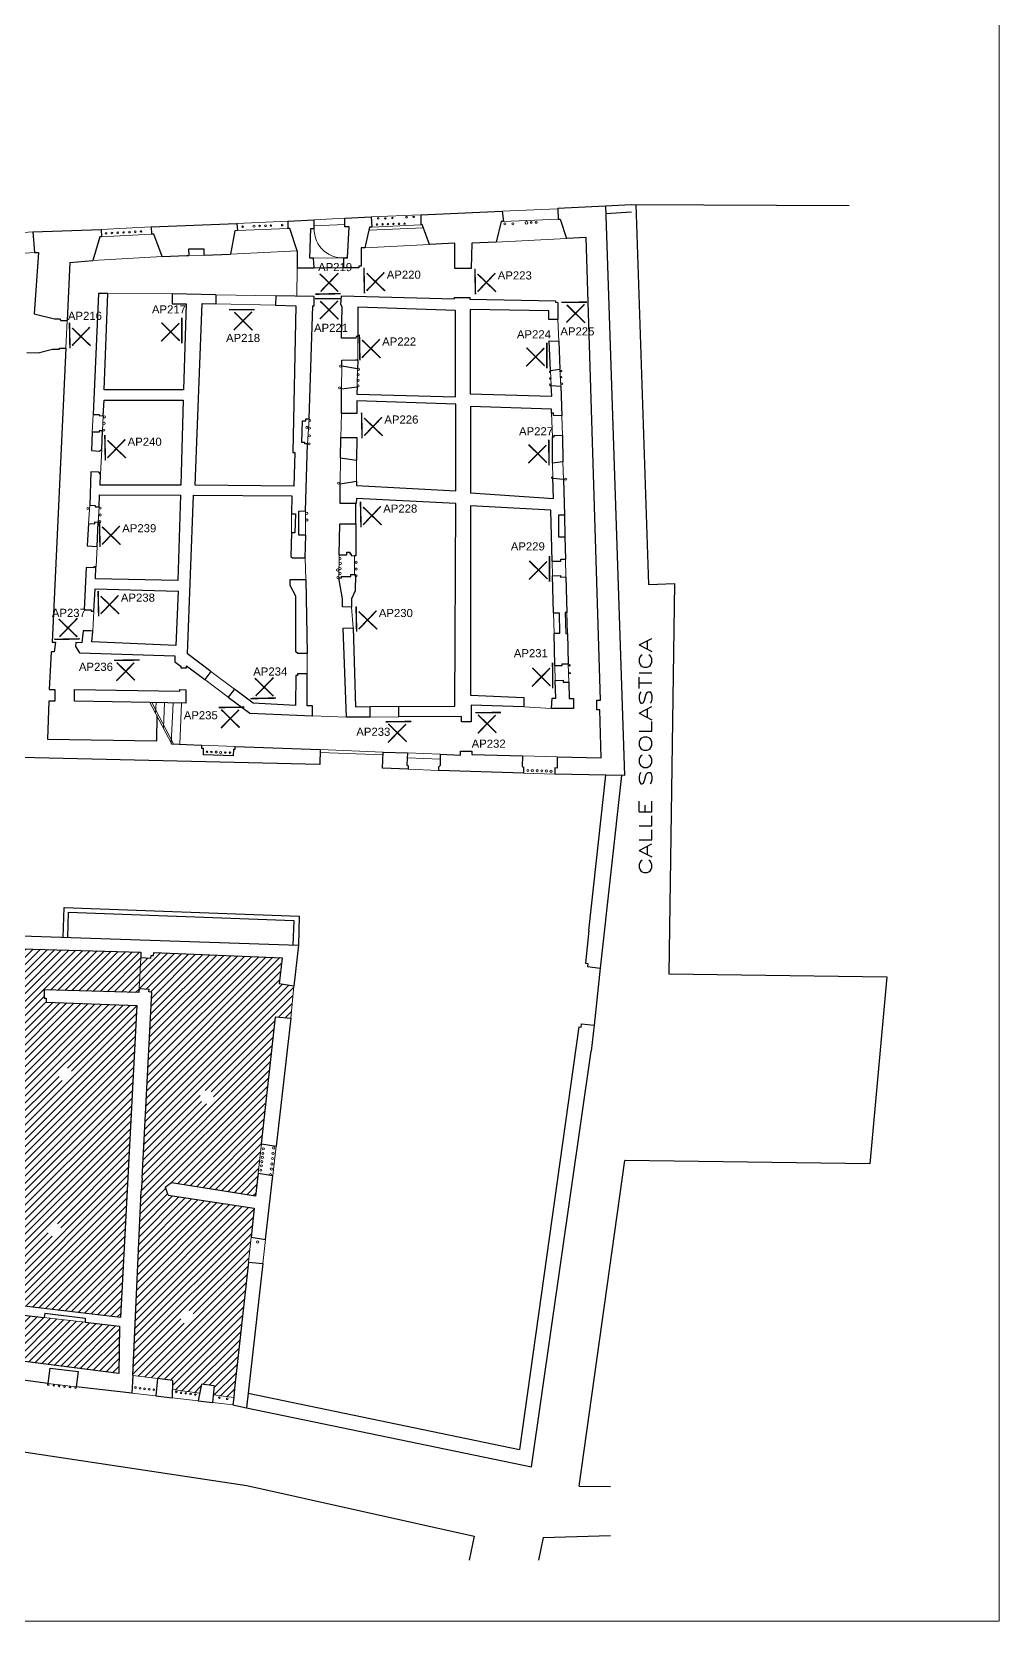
# Model space of a CAD drawing. Header units: millimetres. Extents: x 0 to 5920, y 0 to 7170.
# Drawn here: x 2412 to 4200, y 0 to 2938 of the extents above; entities that cross this region are included whole.
import ezdxf
from ezdxf.enums import TextEntityAlignment as Align

# ---------------------------------------------------------------- set-up
doc = ezdxf.new("R2010")
doc.units = ezdxf.units.MM
for name, color, linetype, lineweight in [('_sottile', 253, 'Continuous', 5), ('LAMPADINE', 30, 'Continuous', 30), ('muri', 7, 'Continuous', 9)]:
    doc.layers.add(name, color=color, linetype=linetype, lineweight=lineweight)
doc.styles.add('DITTA', font='COMPLEX.SHX', dxfattribs={"height": 60})
doc.styles.add('ducale_200', font='arial.ttf', dxfattribs={"height": 1})

# ---------------------------------------------------------------- blocks, each defined once
blk = doc.blocks.new('re')
at = {"const_width": 0.3}
for points in [[(51.55, 419.05), (51.66, 413.81)], [(55.72, 418.12), (52.08, 414.34)], [(52.09, 417.95), (55.87, 414.31)]]:
    blk.add_lwpolyline(points, dxfattribs=at)

msp = doc.modelspace()

# ---------------------------------------------------------------- hatches: boundary and pattern name
at = {"layer": '_sottile'}
h = msp.add_hatch(dxfattribs=at)
h.set_pattern_fill('ANSI31', color=256, scale=3, style=0)
h.set_pattern_definition([(45, (71526.42, 4268.682), (-6.7351921, 6.7351921), [])])
h.paths.add_polyline_path([(2042, 1543.7), (2019.1, 1543.7), (2019, 1551.2), (2014.2, 1551.1), (2012.6, 1417.4), (2017.6, 1417.4), (2017.6, 1424.5), (2040.4, 1424.5)])
h.paths.add_polyline_path([(2018.7, 1476.7, -1), (2022.1, 1476.7, -1)], flags=16)
h.paths.add_polyline_path([(2019.2, 1486.8, -1), (2022.4, 1486.8, -1)], flags=16)
h.paths.add_polyline_path([(2021.8, 1468, -1), (2018.6, 1468, -1)], flags=16)
h.paths.add_polyline_path([(2019, 1494.7, -1), (2022.2, 1494.7, -1)], flags=16)
h.paths.add_polyline_path([(2022, 1458.9, -1), (2018.8, 1458.9, -1)], flags=16)
h.paths.add_polyline_path([(2019.4, 1501.7, -1), (2022.2, 1501.7, -1)], flags=16)
h.paths.add_polyline_path([(2022.4, 1450, -1), (2018.8, 1450, -1)], flags=16)
h.paths.add_polyline_path([(2019, 1509.2, -1), (2022.2, 1509.2, -1)], flags=16)
h.paths.add_polyline_path([(2022, 1441.4, -1), (2018.4, 1441.4, -1)], flags=16)
h.paths.add_polyline_path([(2019.1, 1518.1, -1), (2022.5, 1518.1, -1)], flags=16)
h.paths.add_polyline_path([(2021.6, 1432.3, -1), (2018, 1432.3, -1)], flags=16)
h.paths.add_polyline_path([(2019.2, 1527.4, -1), (2022, 1527.4, -1)], flags=16)
h.paths.add_polyline_path([(2019.4, 1536.3, -1), (2022.6, 1536.3, -1)], flags=16)
h.paths.add_polyline_path([(1863.1, 1178.8), (1809, 1177.9), (1811.4, 1152.2), (1865.7, 1152.6)])
h.paths.add_polyline_path([(1938, 1179.8), (1863.1, 1178.8), (1865.7, 1152.6), (1941.5, 1153)])
h.paths.add_polyline_path([(2862.3, 1116.8), (2890.3, 1114.5), (2895.8, 1173.6), (2869, 1177.9), (2874.4, 1226.4), (2637.5, 1235.7), (2636.8, 1230.4), (2632, 1230.7), (2631.7, 1225), (2612.9, 1225.9), (2610, 1169.2), (2628.3, 1168.5), (2628, 1163), (2633.4, 1162.1), (2615.7, 819.2), (2613.9, 794.8), (2598.4, 454.3), (2644.2, 448.4), (2672, 444.8), (2671.5, 428.4), (2721.8, 421.4), (2725.1, 438), (2748.5, 435), (2747, 418.5), (2785, 413.7), (2786.6, 430.1), (2812, 663.8), (2817, 709.6), (2822.8, 763.2), (2663.4, 787.3), (2658.8, 802.3), (2670.1, 810.5), (2825.4, 785.5), (2830.2, 828.4), (2836.2, 882.6)])
h.paths.add_polyline_path([(2747.5, 968.7, -1), (2722.5, 968.7, -1)], flags=16)
h.paths.add_polyline_path([(2711.8, 561.9, -1), (2686.8, 561.9, -1)], flags=16)
h.paths.add_polyline_path([(2355.5, 1145.7), (2333.8, 1146.4), (2334, 1154.2), (2331, 1154.3), (2331.4, 1170), (2389.3, 1168.3), (2389.3, 1152.8), (2386.4, 1152.8), (2386.4, 1145.9), (2379.7, 1146.2), (2355.8, 587.4), (2575.7, 561.6), (2606, 1137.9), (2437.9, 1144.1), (2438.2, 1151.8), (2434.3, 1151.8), (2434.3, 1167), (2609.6, 1161.8), (2610, 1169.2), (2612.9, 1225.9), (2613.4, 1236.7), (2187.3, 1248.6), (2180.4, 1174.4), (2283.1, 1171.4), (2283.1, 1155.8), (2280.7, 1155.8), (2280.4, 1148.3), (2135.4, 1153.2), (2135.3, 1149.1), (2132.4, 1083.1), (2112.1, 614.6), (2192.5, 605), (2267.7, 596), (2330.8, 588.5)])
h.paths.add_polyline_path([(2251.2, 1015.8, -1), (2226.1, 1015.8, -1)], flags=16)
h.paths.add_polyline_path([(2486.5, 1010.4, -1), (2461.5, 1010.4, -1)], flags=16)
h.paths.add_polyline_path([(2230.4, 729.2, -1), (2205.3, 729.2, -1)], flags=16)
h.paths.add_polyline_path([(2465.7, 723.7, -1), (2440.6, 723.7, -1)], flags=16)
h.paths.add_polyline_path([(2018.9, 729.4), (1995.7, 729.8), (1993.6, 681.6), (2016.8, 680.2)], flags=17)
h.paths.add_polyline_path([(1993.6, 681.6), (1995.7, 729.8), (1998.1, 784.8), (1822, 796.1), (1822.6, 807.1), (1827.4, 807.1), (1827.4, 810.3), (2052.7, 798.9), (2098.3, 796.9), (2110.8, 1083.5), (2113.6, 1149.6), (2114.8, 1176.3), (2036, 1178.5), (2031.7, 1023.6), (2009.6, 1024.2), (2015.4, 1153.5), (1998.9, 1153.4), (1941.5, 1153), (1865.7, 1152.6), (1811.4, 1152.2), (1796.4, 1152.1), (1794.3, 1114.6), (1769.6, 1116), (1768.4, 1072.1), (1791.9, 1070.8), (1783.3, 916.6), (1960.9, 904.7), (2004.3, 902.1), (2007.7, 980.2), (2030.4, 980.2), (2027.7, 882), (1782.9, 895.7), (1782.2, 884.5), (1761.9, 885.9), (1761.9, 891.7), (1758.8, 891.9), (1753.8, 823.2), (1760.9, 823.2), (1761.9, 829.3), (1778.4, 828.2), (1777.3, 812.8), (1776.9, 799), (1774.1, 744.5), (1771.4, 693.4), (1769.4, 654), (1943, 635.1), (1941.2, 613.3), (1873.1, 621.5), (1867.5, 545.4), (1987.1, 531.1)])
h.paths.add_polyline_path([(1904.7, 682.6, -1), (1929.7, 682.6, -1)], flags=16)
h.paths.add_polyline_path([(1906.2, 1013.2, -1), (1931.2, 1013.2, -1)], flags=16)
h.paths.add_polyline_path([(2331, 571.7), (2113.3, 598.3), (2112.7, 585.1), (2089.1, 583.8), (2098.3, 796.9), (2052.7, 798.9), (2051.8, 780.1), (2021.1, 781.8), (2018.9, 729.4), (2016.8, 680.2), (2010.2, 523.5), (2086.2, 516.5), (2087.1, 536.6), (2110.1, 531), (2109.4, 514.7), (2327.5, 488.8), (2328.6, 508.6), (2349.7, 507.8), (2350.3, 485.9), (2572.3, 457.9), (2573.8, 545.1), (2510.2, 552.6), (2434.1, 561.5), (2353.2, 570.9), (2351.5, 552.1), (2329.8, 553.7)])
h.paths.add_polyline_path([(1823.8, 823.7), (2500.5, 823.7), (2500.5, 869.8), (1823.8, 869.8)], flags=9)
h.paths.add_polyline_path([(1823.8, 823.7), (2500.5, 823.7), (2500.5, 869.8), (1823.8, 869.8)], flags=24)

# ---------------------------------------------------------------- linework, layer by layer
for p, q in [((2902.4, 2501.3), (2901.5, 2449.2)), ((2671.2, 2453.4), (2552.2, 2454.2)), ((2474.7, 2353.1), (2477.1, 2404)), ((3386, 2365.8), (3384.2, 2405.7)), ((3014.2, 2331.7), (3014.2, 2374.3)), ((2983.9, 2232.4), (2982.6, 2187.9)), ((2538.7, 2120.3), (2540.8, 2166.6)), ((2917.1, 1965.7), (2918.2, 1925.4)), ((2524.2, 1830.2), (2526.4, 1866.6)), ((3006, 1836.4), (3002.5, 1874.1)), ((2920.6, 1750.9), (2920.6, 1788.6)), ((3372.2, 1686.9), (3321.3, 1689.8)), ((2930.3, 1673.6), (2993.2, 1671.1)), ((2612.9, 1225.9), (2610, 1169.2)), ((2895.8, 1173.6), (2890.3, 1114.5))]:
    msp.add_line(p, q, dxfattribs=at)
for points in [[(2790.8, 2583.3), (2884.7, 2587.5)], [(2933.3, 2590.1), (2990.2, 2593.3)], [(3038.9, 2595.9), (3130.8, 2599.5)], [(3281.4, 2606.3), (3383.9, 2610.4)], [(3384.5, 2591.6), (3283.4, 2587)], [(2319.9, 2561), (2413.7, 2568)], [(2539.6, 2572.1), (2632.4, 2577.1)], [(2632.4, 2563.5), (2540.4, 2558.9)], [(2791.8, 2570.3), (2884.7, 2574.5)], [(2990.2, 2581.7), (2933.7, 2578.9)], [(3135.7, 2575.5), (3035, 2571.3)], [(3039.9, 2576.6), (3130.8, 2580.8)], [(2416.5, 2530.1), (2321.8, 2523)], [(2778.8, 2526.9), (2902.4, 2532.7)], [(3027.1, 2538.7), (3146.9, 2544.6)], [(3270.3, 2549.1), (3400.3, 2555.5)], [(2524.7, 2515.2), (2652.8, 2522.2)], [(2701.9, 2524.3), (2730.1, 2524.8)], [(2988.2, 2520.1), (2932.2, 2519.1)], [(2988.2, 2501.3), (2933.3, 2501.3)], [(2752.1, 2451.9), (2862.8, 2449.9)], [(2752, 2435.1), (2862.1, 2432.4)], [(2984.6, 2320.5), (2984.2, 2277.9)], [(3013.8, 2315.6), (3012.8, 2281.7)], [(3013.5, 2305.4), (3013.4, 2302.5)], [(3370.4, 2311.7), (3371.7, 2284.3)], [(3388, 2314.2), (3389.3, 2282.9)], [(2525, 2230.5), (2523.5, 2197.8)], [(2543.8, 2228.2), (2542.4, 2200.3)], [(2924.4, 2222.2), (2921, 2175.9)], [(3372.1, 2232.6), (3374.2, 2189)], [(3391.5, 2227.8), (3392.7, 2191.4)], [(2982.2, 2150.4), (2981.7, 2102.3)], [(3012, 2146), (3011.7, 2107.4)], [(3374.3, 2140.2), (3374.9, 2112.2)], [(3393.6, 2142.9), (3394.5, 2110.4)], [(2518.7, 2062.6), (2516.7, 2028.8)], [(2536.1, 2059.7), (2534.6, 2031.3)], [(2892, 2047.1), (2891.6, 2011.9)], [(2917.5, 2052.2), (2917.5, 2007.2)], [(2532.2, 1986.7), (2530.4, 1948.7)], [(2980.1, 1971), (2979.5, 1928.6)], [(3008.4, 1934.6), (3008.4, 1969.1)], [(3373.5, 1959.3), (3374.2, 1932.3)], [(3398.3, 1963.1), (3399.1, 1930.1)], [(3376, 1863.6), (3377, 1825.6)], [(3400.8, 1864.3), (3401.8, 1825.9)], [(3378.5, 1766.4), (3379.3, 1738.6)], [(3403.3, 1769.4), (3404.2, 1735.6)], [(2774.8, 1707.9), (2731.5, 1740.4)], [(2742.5, 1755.4), (2786.3, 1722.5)], [(2630, 1698.3), (2669.7, 1622.1)], [(2633.8, 1698.2), (2673.5, 1621.4)], [(2641.3, 1698.1), (2640.4, 1679.2)], [(2657, 1697.7), (2654.9, 1651.1)], [(2672.8, 1697.3), (2669.4, 1622.7)], [(2688.5, 1696.9), (2685.1, 1620.9)], [(3037.1, 1690.4), (3089.9, 1690.7)], [(3090.1, 1671.6), (3037.2, 1671)], [(2726.2, 1619.3), (2725.5, 1619.3), (2787.3, 1617)], [(2944.7, 1605.7), (3061.1, 1601.2)], [(2944.9, 1611), (3061.3, 1606.5)], [(3105.9, 1596), (3166.6, 1593.6)], [(3106.4, 1604.8), (3166.8, 1602.5)], [(3318.5, 1599.6), (3382.7, 1597.9)], [(3107.3, 1574.7), (3163.3, 1572.6)], [(3320.6, 1567.4), (3378.6, 1565.6)], [(2836.2, 882.6), (2830.2, 828.4)], [(2863.2, 877.9), (2857.1, 824)], [(2817, 709.6), (2812, 663.8)], [(2843.7, 705.3), (2838.7, 660.9)], [(2434.1, 561.5), (2510.2, 552.6)], [(2644.2, 448.4), (2598.4, 454.3)], [(2441.6, 439.4), (2493.6, 433.4)], [(2641.2, 416.3), (2596.3, 421.5)], [(2671, 412.9), (2719, 407.3)], [(2721.8, 421.4), (2671.5, 428.4)], [(2747, 418.5), (2785, 413.7)], [(2745.7, 404.3), (2783.7, 399.9)]]:
    msp.add_lwpolyline(points, dxfattribs=at)
for centre, radius in [((3052, 2592.8), 1.43), ((3065.2, 2592.8), 1.35), ((3078.2, 2593.8), 1.19), ((3104.4, 2595), 1.56), ((3117.6, 2595.6), 1.36), ((3326.2, 2584.8), 2.45), ((3334.9, 2585.4), 1.63), ((3344.1, 2585.7), 1.9), ((2548.9, 2565.2), 1.58), ((2559.7, 2565.9), 1.52), ((2570.4, 2566.5), 1.57), ((2581.3, 2567), 1.31), ((2592.1, 2567.6), 1.7), ((2603, 2568.1), 1.57), ((2613.5, 2568.7), 1.33), ((2801.3, 2577.5), 1.44), ((2822.4, 2578.6), 1.89), ((2832.8, 2578.9), 1.35), ((2843.5, 2579.4), 1.76), ((2853.6, 2579.6), 1.39), ((2874.6, 2580.4), 1.56), ((3049.8, 2581.6), 1.44), ((3060, 2582), 1.35), ((3069.9, 2582.3), 1.32), ((3080.2, 2582.6), 1.29), ((3090.5, 2582.8), 1.36), ((3100.7, 2583.1), 1.18), ((3286, 2582.7), 1.98), ((3300.9, 2582.9), 1.9), ((2982.7, 2319.8), 1.97), ((3014.8, 2303.9), 1.97), ((3014.8, 2293.6), 1.97), ((3015.4, 2314), 1.97), ((3369.8, 2309.1), 1.36), ((3370.1, 2297.1), 1.36), ((3390.2, 2310.7), 1.46), ((3390.5, 2299.3), 1.09), ((2980.8, 2279.7), 1.97), ((3014.8, 2283.3), 1.97), ((3370.1, 2285.5), 1.36), ((3391.5, 2287.4), 1.65), ((2544.7, 2201.6), 1.97), ((2545.1, 2214), 1.97), ((2545.9, 2225.8), 1.97), ((2920.2, 2206.6), 1.97), ((2925, 2205.2), 1.97), ((2925.5, 2219.4), 1.97), ((2924.4, 2176.2), 1.97), ((2924.7, 2191), 1.97), ((2978.8, 2103.5), 1.97), ((3373.6, 2113.7), 1.36), ((3398.6, 2110.7), 1.9), ((2515.1, 2056.6), 1.97), ((2538.1, 2057.4), 1.97), ((2537.1, 2032.4), 1.97), ((2537.9, 2044.6), 1.97), ((2919.7, 2047.7), 1.97), ((2920.2, 2035.3), 1.97), ((2977.1, 1943), 1.97), ((2981.3, 1945.5), 1.97), ((2981.6, 1964.2), 1.97), ((2981.9, 1955), 1.97), ((3011.2, 1957.2), 1.97), ((3011.2, 1944.7), 1.97), ((2977.4, 1929.2), 1.97), ((2981.6, 1936.6), 1.97), ((3010.9, 1932.1), 1.97), ((3405.7, 1766.9), 1.36), ((3405.7, 1752.5), 1.46), ((2735.5, 1607), 1.38), ((2743.8, 1606.6), 1.53), ((2752.6, 1606.6), 1.83), ((2760.7, 1605.9), 1.84), ((2769.3, 1605.6), 1.38), ((2778, 1605.5), 1.41), ((3328.5, 1572.4), 1.97), ((3336.9, 1572), 1.97), ((3345.8, 1572), 1.97), ((3354.6, 1571.8), 1.97), ((3362.9, 1571.4), 1.97), ((3371.5, 1571), 1.97), ((2837.8, 857.3), 1.97), ((2838.8, 864.9), 1.97), ((2839.6, 873), 1.97), ((2856.5, 855.3), 1.97), ((2857.6, 864.8), 1.97), ((2858.8, 874.7), 1.97), ((2835.1, 833.7), 1.97), ((2836, 841.8), 1.97), ((2836.9, 849.4), 1.97), ((2852.8, 825.8), 1.97), ((2854.5, 835.7), 1.97), ((2855.5, 845.1), 1.97), ((2829.4, 700.7), 2.17), ((2441.9, 437.3), 1.52), ((2452.2, 436.1), 1.35), ((2462, 434.9), 1.52), ((2472.1, 433.6), 1.56), ((2482.4, 432.7), 1.44), ((2492.4, 431.6), 1.45), ((2603.2, 432), 1.56), ((2611.8, 430.5), 1.56), ((2620.1, 429.7), 1.66), ((2628.7, 428.6), 1.72), ((2637.2, 428.1), 1.52), ((2678.8, 423.7), 1.44), ((2687.5, 422.2), 1.51), ((2696.3, 421.4), 1.23), ((2705.1, 420), 1.52), ((2713.9, 418.9), 1.36), ((2758.4, 413.3), 1.52), ((2772.8, 411.1), 1.52)]:
    msp.add_circle(centre, radius, dxfattribs=at)
msp.add_arc((2985.6, 2571.9), 51.8, 177.1912, 280.4704, dxfattribs=at)
at = {"layer": 'muri', "linetype": 'ByBlock', "lineweight": 30}
for p, q in [((3519.8, 2618.8), (3922.5, 2616.8)), ((3528.1, 2618.8), (3551.8, 1916.3)), ((3010.4, 2028.5), (3010.4, 2066.2)), ((3552.1, 1916), (3551.8, 1916.3)), ((3552.1, 1916), (3599.8, 1918.2)), ((3600, 1917.9), (3589.5, 1196.7)), ((3600, 1917.9), (3599.8, 1918.2)), ((3441.6, 1276.9), (3473, 1563.6)), ((3462.5, 1206.8), (3451.1, 1101.9)), ((3589.5, 1196.7), (3992.4, 1190.8)), ((3992.4, 1190.8), (3960.8, 845.3)), ((3422.9, 1098.7), (3313.3, 317.4)), ((3423.2, 249.9), (3508.1, 851.6)), ((3508.4, 851.8), (3508.1, 851.6)), ((3960.8, 845.3), (3508.4, 851.8)), ((2838.7, 660.9), (2808.6, 394.7)), ((2811.7, 421.8), (3313.3, 317.4)), ((2783.4, 399.9), (2808.6, 394.7)), ((3423.4, 249.6), (3423.2, 249.9)), ((3423.4, 249.6), (3481.6, 248.8)), ((3357.1, 155), (3348.4, 112.8)), ((3357.1, 155), (3481.6, 158.4))]:
    msp.add_line(p, q, dxfattribs=at)
at = {"layer": 'muri'}
msp.add_lwpolyline([(0, 0), (0, 2970), (4200, 2970), (4200, 0)], close=True, dxfattribs=at)
at = {"layer": 'muri', "linetype": 'ByBlock', "lineweight": 30}
for points in [[(3383.9, 2611.7), (3472, 2616.3), (3507.1, 1562.9), (3473, 1563.6)], [(3472, 2616.3), (3519.8, 2618.8)], [(2884.7, 2587.5), (2933.3, 2590.1)], [(2884.7, 2587.5), (2884.7, 2574.5)], [(2902.4, 2532.7), (2902.4, 2501.3), (2933.3, 2501.3), (2932.2, 2519.1), (2925.4, 2519.1), (2927.5, 2574.3), (2933.8, 2574.5), (2933.3, 2590.1)], [(3027.1, 2538.7), (3020.6, 2538.4), (3020.6, 2504.5), (3016.4, 2504.5), (3016.4, 2501.3), (2988.2, 2501.3), (2988.2, 2520.1), (2995, 2520.1), (2998.6, 2577.1), (2990.2, 2577.1), (2990.2, 2593.3), (3038.9, 2595.9)], [(3038.9, 2595.9), (3039.9, 2576.6)], [(3130.8, 2599.5), (3281.4, 2606.3)], [(3130.8, 2599.5), (3130.8, 2580.8)], [(3283.4, 2587), (3279.3, 2587), (3270.3, 2549.1)], [(3281.4, 2606.3), (3283.4, 2587)], [(3383.9, 2611.7), (3383.9, 2610.4)], [(3383.9, 2610.4), (3384.5, 2591.6)], [(3384.5, 2591.6), (3388.6, 2591.6), (3400.3, 2555.5)], [(3520.3, 2604.6), (3472.5, 2601.2)], [(2413.7, 2568), (2539.6, 2572.1)], [(2413.7, 2568), (2416.5, 2530.1)], [(2540.4, 2558.9), (2537.1, 2558.7), (2524.7, 2515.2), (2524.7, 2515.2)], [(2539.6, 2572.1), (2540.4, 2558.9)], [(2632.4, 2577.1), (2790.8, 2583.3)], [(2632.4, 2577.1), (2633.1, 2563.5)], [(2652.8, 2522.2), (2637.1, 2563.5), (2632.4, 2563.5)], [(2791.8, 2570.3), (2787.1, 2569.9), (2778.8, 2526.9)], [(2790.8, 2583.3), (2791.8, 2570.3)], [(2902.4, 2532.7), (2888.9, 2574.5), (2884.7, 2574.5)], [(3039.9, 2576.6), (3036.2, 2576.6), (3027.1, 2538.7)], [(3146.9, 2544.6), (3133.5, 2581.8), (3130.8, 2580.8)], [(3382.7, 1597.9), (3464.1, 1595.8), (3462, 1684.3), (3456.2, 1684.3), (3456.2, 1702.5), (3463, 1702.5), (3436.4, 2557.3), (3400.3, 2555.5)], [(2416.5, 2530.1), (2424.1, 2530.1), (2415.8, 2416.3), (2453.8, 2407.2), (2462.9, 2407.2), (2465.3, 2403.9), (2477.1, 2404)], [(2730.1, 2524.8), (2730.1, 2536.3), (2701.4, 2536.3), (2701.9, 2524.3)], [(2730.1, 2524.8), (2778.8, 2526.9)], [(3270.3, 2549.1), (3225.3, 2546.9), (3223.7, 2500.4), (3193.4, 2500.4), (3193.9, 2546.9), (3146.9, 2544.6)], [(2482.1, 2511.5), (2477.1, 2404)], [(2482.1, 2511.5), (2524.7, 2515.2)], [(2652.8, 2522.2), (2698, 2524.3), (2701.9, 2524.5)], [(2752.1, 2451.9), (2671.2, 2453.4), (2670.9, 2435.2), (2697.1, 2435.2), (2692, 2275.8), (2545.5, 2275.8), (2552.2, 2454.2), (2535.1, 2454.2), (2534.8, 2453.9), (2525, 2230.5)], [(2742.5, 1755.4), (2699.4, 1787.8), (2710.7, 2081.5), (2892.5, 2079.8), (2892, 2047.1), (2898.8, 2047.1), (2898, 2011.9), (2891.6, 2011.9), (2890.3, 1967.8), (2893.7, 1965.7), (2917.1, 1965.7), (2917.9, 2007.2), (2905.2, 2007.2), (2905.2, 2051.8), (2917.5, 2052.2), (2921, 2175.9), (2916.3, 2176), (2916.3, 2178.9), (2910.8, 2178.9), (2912.1, 2218.8), (2918, 2218.6), (2918, 2222.2), (2924.4, 2222.2), (2931.2, 2431.2), (2933.8, 2431.2), (2933.8, 2448.6), (2862.8, 2449.9)], [(2752.1, 2451.9), (2752, 2435.1)], [(2862.8, 2449.9), (2862.1, 2432.4)], [(3012.9, 2283.5), (3012.4, 2268.1), (3194.8, 2262.9), (3194.8, 2422.7), (3014.1, 2428.7), (3014.1, 2374.3), (3011, 2374.3), (3010.4, 2371.2), (2984.4, 2371.2), (2985.6, 2429.3), (2983.2, 2433.6), (2984.4, 2449.9), (3192.8, 2443.9), (3192.8, 2446.9), (3221.2, 2446.9), (3221.2, 2443.3), (3379.9, 2440.8), (3379.9, 2437.8), (3384.2, 2437.7), (3384.2, 2405.7), (3367.2, 2405.7), (3367.2, 2422.1), (3221.8, 2424.5), (3221.8, 2268.9), (3372.7, 2264.1), (3371.7, 2284.3)], [(2862.1, 2432.4), (2899.8, 2431.5), (2894.2, 2160.2), (2898.1, 2160.2), (2895.9, 2098), (2713.9, 2099.7), (2726.3, 2435.7)], [(2726.3, 2435.7), (2752, 2435.1)], [(2423.4, 2344.2), (2450.1, 2350.9), (2462.9, 2350.9), (2462.9, 2353.1), (2474.7, 2353.1)], [(2474.7, 2353.1), (2449.2, 1809.9), (2455.4, 1809.9), (2452.8, 1791.8), (2447.6, 1791.8), (2443.9, 1722.4), (2454.4, 1722.4), (2454.4, 1700.4), (2442.9, 1700.4), (2440.8, 1630.4), (2642.5, 1627.3), (2643.1, 1674.3)], [(3370.4, 2311.7), (3367.8, 2366.4), (3386, 2365.8), (3388, 2314.2)], [(2402.3, 2345), (2423.4, 2344.2)], [(2984.5, 2318.9), (2984.5, 2331.1), (3010, 2331.7), (3014.2, 2331.7), (3013.7, 2312.9)], [(2984.5, 2320.5), (3013.8, 2315.6)], [(3013.2, 2294.7), (3013.1, 2292.6)], [(3370.4, 2311.7), (3388, 2314.2)], [(3011.7, 2107.4), (3011.6, 2098.9), (3195.2, 2089.2), (3195.2, 2249.3), (3012.4, 2255.4), (3012.4, 2232.4), (2983.9, 2232.4), (2984.2, 2277.9)], [(2984.2, 2277.9), (3012.8, 2281.7)], [(3371.7, 2284.3), (3389.3, 2282.9)], [(3389.3, 2282.9), (3391.5, 2227.8)], [(2543.8, 2228.2), (2545.5, 2257.1), (2691.5, 2257.1), (2687.3, 2100), (2538.2, 2100), (2538.7, 2120.3), (2535.3, 2123.7), (2520.8, 2124.6), (2518.7, 2062.6)], [(3372.1, 2240.5), (3222.5, 2245.3), (3222.5, 2085.8), (3375.8, 2074.9), (3374.9, 2113.9)], [(3372.1, 2232.6), (3372.1, 2240.5)], [(2525, 2230.5), (2536.1, 2230.3), (2536.1, 2228.6), (2543.7, 2228.1)], [(3391.5, 2227.8), (3376.3, 2228.4), (3376.3, 2232.6), (3372.1, 2232.6)], [(2523.5, 2197.8), (2522, 2163.6), (2536.9, 2162.9), (2540.8, 2166.6), (2542.4, 2200.3)], [(2542.4, 2200.3), (2536.1, 2200.4), (2536, 2197.8), (2523.5, 2197.8)], [(2982.2, 2150.4), (2982.6, 2187.9), (3012.3, 2187.6), (3012, 2146)], [(3374.2, 2189), (3377.5, 2189.1), (3377.5, 2192.1)], [(3374.3, 2140.2), (3374.2, 2189)], [(3377.5, 2192.1), (3392.7, 2191.4)], [(3392.7, 2191.4), (3393.6, 2142.9)], [(2982.2, 2150.4), (3012, 2146)], [(3393.6, 2142.9), (3374.3, 2140.2)], [(3089.9, 1690.7), (3193.8, 1691.1), (3195.2, 2066.2), (3011.6, 2075.3), (3011.2, 2066.2), (2981.4, 2066.2), (2981.7, 2102.3)], [(2981.7, 2102.3), (3011.7, 2107.4)], [(3394.5, 2110.4), (3374.9, 2112.2)], [(3394.5, 2110.4), (3396.2, 2044.2)], [(2536.1, 2059.7), (2537, 2081.7), (2686.8, 2081.3), (2681.8, 1923.3), (2529.4, 1926.7), (2529.8, 1948.7), (2526.4, 1948.9), (2526.3, 1947), (2511.9, 1947.7), (2508.2, 1869.2), (2521.3, 1869.2), (2521.3, 1866.6), (2526.4, 1866.6), (2528.5, 1908.2), (2682.2, 1904), (2677.9, 1803.4), (2522.6, 1810), (2524.2, 1830.2), (2520.4, 1830.5), (2520.4, 1830.5), (2506.4, 1830.5), (2504.3, 1808.5), (2492.8, 1809.1), (2492.5, 1801.7), (2500, 1790.1), (2675.8, 1784.1), (2675.8, 1773.5), (2687.3, 1765), (2687.3, 1762.1), (2697.4, 1762.1), (2697.4, 1765.9), (2731.5, 1740.4)], [(2518.7, 2062.6), (2528.9, 2062.5), (2528.9, 2059.8), (2536.1, 2059.7)], [(3373.5, 1959.3), (3371.1, 2053.4), (3222.6, 2061.9), (3222.6, 1711.6), (3321.3, 1707.3), (3321.3, 1689.8), (3223.8, 1693.4), (3223.8, 1662.5), (3206.2, 1662.5), (3206.2, 1672.2), (3090.1, 1671.6)], [(2516.7, 2028.8), (2514.2, 1987.8), (2532.2, 1986.7), (2534.6, 2031.3)], [(2516.7, 2028.8), (2527.9, 2028.1), (2527.9, 2032), (2534.6, 2031.3)], [(2980.1, 1971), (2981.3, 2028.5)], [(2981.3, 2028.5), (3010.4, 2028.5), (3010.4, 1969.1), (3008.4, 1969.1)], [(3396.2, 2044.2), (3385.2, 2044.2), (3385.2, 2004), (3397.2, 2004)], [(3396.2, 2044.2), (3397.2, 2004)], [(3397.2, 2004), (3398.3, 1963.1)], [(2980.1, 1971), (2994, 1970.8), (2994, 1975.8), (2999.8, 1975.7), (2999.7, 1972.9), (3001.9, 1972.9), (3001.8, 1969.5), (3008.4, 1969.1)], [(3373.5, 1959.3), (3389.5, 1959.3), (3389.5, 1963.1), (3398.3, 1963.1)], [(2918.2, 1925.4), (2920.6, 1788.6), (2903.6, 1788.6), (2900, 1791.6), (2900, 1894.5), (2889.1, 1914.5), (2889.1, 1925.4), (2918.2, 1925.4)], [(2979.5, 1928.6), (2984.2, 1928.5), (2984.3, 1930.9), (3001.1, 1930.7), (3001.1, 1934.9), (3008.4, 1934.9)], [(3002.5, 1874.1), (2986.1, 1874.7), (2986.1, 1889.8), (2979.5, 1928.6)], [(3008.4, 1934.6), (3009.8, 1934.6), (3009.2, 1904.4), (3002.5, 1889.8), (3002.5, 1874.1)], [(3374.2, 1932.3), (3389, 1932.6), (3389, 1929.9), (3399.1, 1930.1)], [(3376, 1863.6), (3374.2, 1932.3)], [(3399.1, 1930.1), (3400.8, 1864.3)], [(3376, 1863.6), (3386.3, 1863.6), (3387.4, 1825.6), (3377, 1825.6)], [(3400.8, 1864.3), (3397.6, 1864.3), (3398.6, 1825.8), (3401.8, 1825.9)], [(2987.2, 1835.2), (3006, 1836.4), (3009.8, 1690), (3037.1, 1690.4)], [(3037.2, 1671), (2993.2, 1671.1), (2987.2, 1835.2)], [(3378.5, 1766.4), (3377, 1825.6)], [(3401.8, 1825.9), (3403.3, 1769.4)], [(3378.5, 1766.4), (3392.2, 1766.2), (3392.2, 1769.4), (3403.3, 1769.4)], [(2742.5, 1755.4), (2731.5, 1740.4)], [(2774.8, 1707.9), (2814.6, 1678.1), (2930.3, 1673.6), (2930.8, 1691.9), (2920.6, 1692.1), (2920.6, 1750.9), (2902.8, 1751.3), (2902.8, 1748.3), (2899.8, 1748.3), (2899.4, 1692.7), (2820.8, 1696.6), (2786.3, 1722.5)], [(3404.2, 1735.6), (3404.9, 1705.7), (3412.8, 1705.7), (3412.8, 1686.9), (3372.2, 1686.9), (3373.4, 1706.3), (3380.1, 1706.3), (3379.3, 1738.6)], [(3379.3, 1738.6), (3393.8, 1739.4), (3393.8, 1735.6), (3404.2, 1735.6)], [(2786.3, 1722.5), (2774.8, 1707.9)], [(3037.2, 1671), (3037.1, 1690.4)], [(3090.1, 1671.6), (3089.9, 1690.7)], [(2669.4, 1622.7), (2670, 1621.5), (2725.5, 1619.4)], [(2725.5, 1619.4), (2725.5, 1613.6), (2728.4, 1613.6), (2728.4, 1601.2)], [(2784.7, 1599.3), (2785.1, 1611.6), (2787.3, 1611.6), (2787.3, 1617)], [(2787.3, 1617), (2944.9, 1611)], [(2102.5, 1608.5), (2107.9, 1608.4), (2108.3, 1602.4), (2117.3, 1602), (2115.6, 1521.2), (2127.4, 1520.9), (2127.4, 1466.3), (2115.3, 1465), (2114.3, 1328.9), (2098.6, 1328.9), (2098.6, 1313.8), (2113.3, 1313.5), (2113.6, 1253.9), (2123.7, 1254.3), (2125, 1250.3), (2613.4, 1236.7)], [(2138.1, 1602.3), (2136.3, 1275.2), (2904.5, 1249.5), (2895.8, 1173.6), (2869, 1177.9)], [(2944.9, 1611), (2943.9, 1583.2), (2284.8, 1598.8)], [(2784.7, 1599.3), (2784.7, 1599.3), (2728.4, 1601.2)], [(3107.3, 1574.7), (3060.1, 1576.8), (3061.3, 1606.5)], [(3061.3, 1606.5), (3106.4, 1604.8)], [(3106.4, 1604.8), (3105.1, 1582.6), (3107.2, 1581.1), (3107.3, 1574.7)], [(3166.8, 1602.5), (3166.4, 1581.4), (3163.3, 1578.7), (3163.3, 1572.6)], [(3166.8, 1602.5), (3204.1, 1601), (3204.1, 1608.3), (3225, 1608.3), (3225, 1602.1), (3318.5, 1599.6)], [(3318.5, 1599.6), (3318.1, 1579.7), (3320.8, 1578.4), (3320.6, 1567.4)], [(3382.7, 1597.9), (3382.7, 1577), (3378.6, 1577.1), (3378.6, 1565.6)], [(3320.6, 1567.4), (3163.3, 1572.6)], [(3473, 1563.6), (3378.6, 1565.6)], [(3501.6, 1563.1), (3462.5, 1206.8)], [(2469.9, 1264), (2471.5, 1319), (2905.7, 1303.3), (2904.5, 1249.5)], [(2478, 1263.8), (2479.4, 1310.6), (2896, 1295.4), (2894.3, 1249.8)], [(3441.6, 1276.9), (3435.4, 1216.2), (3439.6, 1215.8), (3438.8, 1210), (3462.5, 1206.8)], [(2613.4, 1236.7), (2612.9, 1225.9)], [(2631.8, 1225.2), (2632, 1230.7), (2636.8, 1230.4), (2637.5, 1235.7), (2874.4, 1226.4), (2869, 1177.9)], [(2631.7, 1225), (2612.9, 1225.9)], [(2437.9, 1144.1), (2606, 1137.9), (2575.7, 561.6), (2355.8, 587.4), (2379.7, 1146.2)], [(2610, 1169.2), (2609.6, 1161.8), (2434.3, 1167)], [(2434.3, 1167), (2434.3, 1151.8), (2438.2, 1151.8), (2437.9, 1144.1)], [(2610, 1169.2), (2628.3, 1168.5)], [(2615.7, 819.2), (2633.4, 1162.1), (2628, 1163), (2628.3, 1168.5)], [(2836.2, 882.6), (2862.2, 1116.7), (2862.5, 1116.8), (2890.3, 1114.5), (2863.2, 877.9)], [(3422.9, 1098.7), (3422.9, 1098.7), (3427.1, 1098.2), (3427.6, 1104), (3451.1, 1101.9)], [(3451.1, 1101.9), (3445.8, 1053.7)], [(2808.6, 394.7), (3335.3, 285.1), (3445.8, 1053.7)], [(2836.2, 882.6), (2863.2, 877.9)], [(2830.2, 828.4), (2825.4, 785.5), (2670.1, 810.5)], [(2830.2, 828.4), (2857.1, 824)], [(2843.7, 705.3), (2857.1, 824)], [(2598.4, 454.3), (2613.9, 794.8)], [(2615.7, 819.2), (2613.9, 794.8)], [(2670.1, 810.5), (2658.8, 802.3)], [(2663.4, 787.3), (2658.8, 802.3)], [(2663.4, 787.3), (2822.8, 763.2)], [(2822.8, 763.2), (2817, 709.6)], [(2817, 709.6), (2843.7, 705.3)], [(2812, 663.8), (2786.6, 430.1)], [(2812, 663.8), (2838.7, 660.9)], [(2113.3, 598.3), (2331, 571.7), (2329.8, 553.7), (2351.5, 552.1), (2353.2, 570.9), (2434.1, 561.5)], [(2435.5, 569.6), (2434.5, 561.5)], [(2435.5, 569.6), (2510.2, 560.3)], [(2510.2, 560.3), (2510, 552.6)], [(2510.2, 552.6), (2573.8, 545.1), (2572.3, 457.9), (2350.3, 485.9), (2349.7, 507.8), (2328.6, 508.6), (2327.5, 488.8), (2109.4, 514.7), (2110.1, 531)], [(2441.6, 439.4), (2250, 464.6)], [(2441.6, 439.4), (2445.5, 467.8), (2497.1, 461.5), (2493.6, 433.4)], [(2598.4, 454.3), (2596.3, 421.5)], [(2644.2, 448.4), (2641.2, 416.3)], [(2672, 444.8), (2644.2, 448.4)], [(2672, 444.8), (2671, 412.9)], [(2596.3, 421.5), (2493.6, 433.4)], [(2641.2, 416.3), (2671, 412.9)], [(2725.1, 438), (2719, 407.3)], [(2748.5, 435), (2725.1, 438)], [(2748.5, 435), (2745.7, 404.3)], [(2785, 413.7), (2783.4, 399.9)], [(2786.6, 430.1), (2785, 413.7)], [(1754.9, 409.8), (2809.3, 251)], [(2719, 407.3), (2745.7, 404.3)], [(2809.3, 251), (3229.4, 156.9), (3220.3, 112.8)]]:
    msp.add_lwpolyline(points, dxfattribs=at)
msp.add_lwpolyline([(2630, 1698.3), (2490.5, 1700.4), (2490.5, 1722.4), (2685.1, 1719.2), (2685.1, 1722.3), (2696.6, 1721.8), (2696.1, 1696.7), (2630, 1698.3)], close=True, dxfattribs=at)

# ---------------------------------------------------------------- block references
at = {"layer": 'LAMPADINE', "yscale": 9.03383560179418, "zscale": 9.033835601794319}
for p, xscale in [((2559.9, -1284.1), 9.033835601794294), ((2765.1, -1285.6), 9.033835601794294), ((2015.5, -1385.4), 9.033835601794323), ((2551.5, -1407.7), 9.033835601794294), ((2555.5, -1551.9), 9.033835601794294), ((2080.9, -1592.9), 9.033835601794294), ((2553.5, -1716.5), 9.033835601794294), ((2071, -1752.9), 9.033835601794294), ((2068.5, -1881.2), 9.033835601794294), ((2545.4, -1909.5), 9.033835601794294)]:
    msp.add_blockref('re', p, dxfattribs=dict(at, xscale=xscale))
for p, xscale, rotation in [((6721.1, 1987.1), 9.03383560179418, 90), ((6708.8, 2996.9), -9.033835601794504, 91.31643900404919), ((7164.4, 2990.4), -9.033835601794504, 91.31643900404941), ((3239, -1364.9), -9.0338356017944, 1.279301135894366), ((6550, 2976.6), -9.033835601794504, 91.31643900404919), ((3913.7, -1411.1), -9.0338356017944, 1.279301135894366), ((3917.6, -1590.3), -9.0338356017944, 1.279301135894366), ((3918.8, -1805.3), -9.0338356017944, 1.279301135894366), ((6238.6, 1349), 9.033835601794635, 90), ((-1170.3, 2276), 9.033835601794344, 269.4895509031202), ((3924.4, -2002.8), -9.0338356017944, 1.279301135894366), ((6601.2, 1239.6), 9.033835601794635, 90), ((-976.9, 2188.8), 9.033835601794344, 269.4895509031202), ((-502.2, 2179.1), 9.033835601794344, 269.4895509031206), ((-668, 2162.4), 9.033835601794344, 269.4895509031206)]:
    msp.add_blockref('re', p, dxfattribs=dict(at, xscale=xscale, rotation=rotation))

# ---------------------------------------------------------------- texts
at = {"layer": 'LAMPADINE', "color": 150, "char_height": 15, "width": 767, "attachment_point": 1, "line_spacing_factor": 0.75, "style": 'ducale_200'}
for s, insert in [('AP219', (2940.9, 2510.4)), ('AP220', (3067.8, 2496.4)), ('AP223', (3273, 2495)), ('AP216', (2478.4, 2420.3)), ('AP217', (2633.7, 2432.2)), ('AP221', (2933.3, 2398.1)), ('AP224', (3308.4, 2386.1)), ('AP225', (3388.8, 2391.6)), ('AP218', (2770.7, 2379.4)), ('AP222', (3059.3, 2372.8)), ('AP226', (3063.4, 2228.6)), ('AP227', (3312.3, 2206.9)), ('AP240', (2588.8, 2187.6)), ('AP228', (3061.3, 2064)), ('AP239', (2578.8, 2027.7)), ('AP229', (3297.1, 1994.2)), ('AP238', (2576.3, 1899.4)), ('AP237', (2448.7, 1871.3)), ('AP230', (3053.2, 1871)), ('AP231', (3302.7, 1796.7)), ('AP236', (2498.7, 1771.6)), ('AP234', (2821, 1762.9)), ('AP235', (2692.5, 1682)), ('AP233', (3011.5, 1651.5)), ('AP232', (3224.7, 1629.5))]:
    msp.add_mtext(s, dxfattribs=dict(at, insert=insert))
at = {"layer": 'muri', "style": 'DITTA', "width": 1.5}
msp.add_text('CALLE SCOLASTICA', height=23.624, rotation=90, dxfattribs=at).set_placement((3557.9, 1598.6), align=Align.CENTER)

doc.saveas('drawing.dxf')
